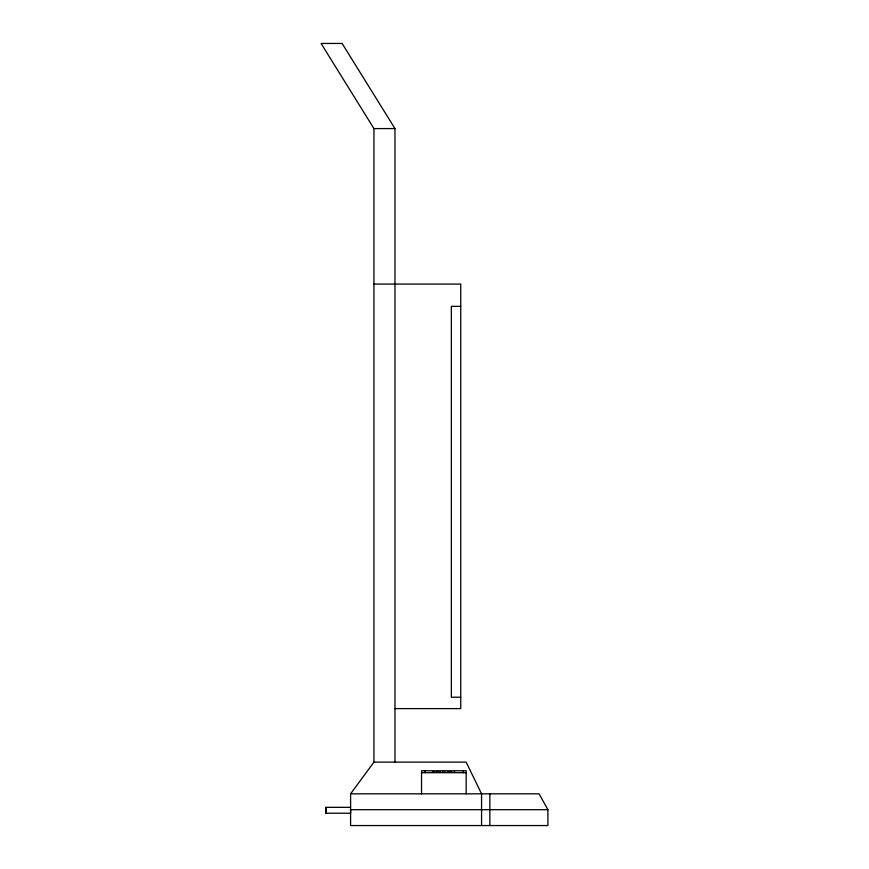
<?xml version="1.0" encoding="UTF-8"?>
<svg xmlns="http://www.w3.org/2000/svg" width="869" height="869" viewBox="0 0 869 869"><rect width="100%" height="100%" fill="white"/><g stroke="black" fill="none" stroke-linecap="round" stroke-linejoin="round"><path stroke-width="1.3" d="M394.971 762.124L394.971 128.59L342.114 43.45L321.085 43.45L373.942 128.59L373.942 762.124L350.587 793.831L350.587 825.55L547.915 825.55L547.915 809.691L350.587 809.691L350.587 813.221L325.929 813.221L325.929 807.344L350.587 807.344M435.934 772.193L437.15 772.237L436.032 772.291M437.487 772.291L438.975 772.302L437.411 772.269M454.194 772.215C455.823 772.269 452.934 772.215 454.476 772.302M438.367 772.291L437.541 772.204L438.291 772.204M451.891 772.269C450.696 772.106 453.086 772.367 451.565 772.215M444.287 772.335C446.047 772.193 444.081 772.313 444.874 772.204M443.147 772.183L442.18 772.302L443.266 772.237M454.661 772.302L454.911 772.237M373.942 128.59L394.971 128.59M373.942 284.076L460.744 284.076L460.744 708.615L394.971 708.615M460.744 306.344L451.348 306.344L451.348 697.21L460.744 697.21M373.942 762.124L466.175 762.124L481.556 793.831L481.556 825.55M446.862 772.172L448.697 772.172M421.541 772.693L466.175 772.693M350.587 793.831L539.052 793.831L547.915 809.691M489.855 793.831L489.855 825.55M466.175 793.831L466.175 770.749L421.541 770.749L421.541 793.831M463.264 770.749L463.264 772.693M425.028 770.749L425.028 772.693M325.929 807.344L325.929 813.221M432.447 772.204L434.435 772.248L432.501 772.193M448.915 772.226L450.598 772.259L448.915 772.226M450.164 772.237L449.349 772.237L450.164 772.237M439.79 772.226L440.844 772.302L439.844 772.193M432.947 772.193L434.424 772.183L432.99 772.259M437.867 772.259L437.922 772.28"/></g></svg>
